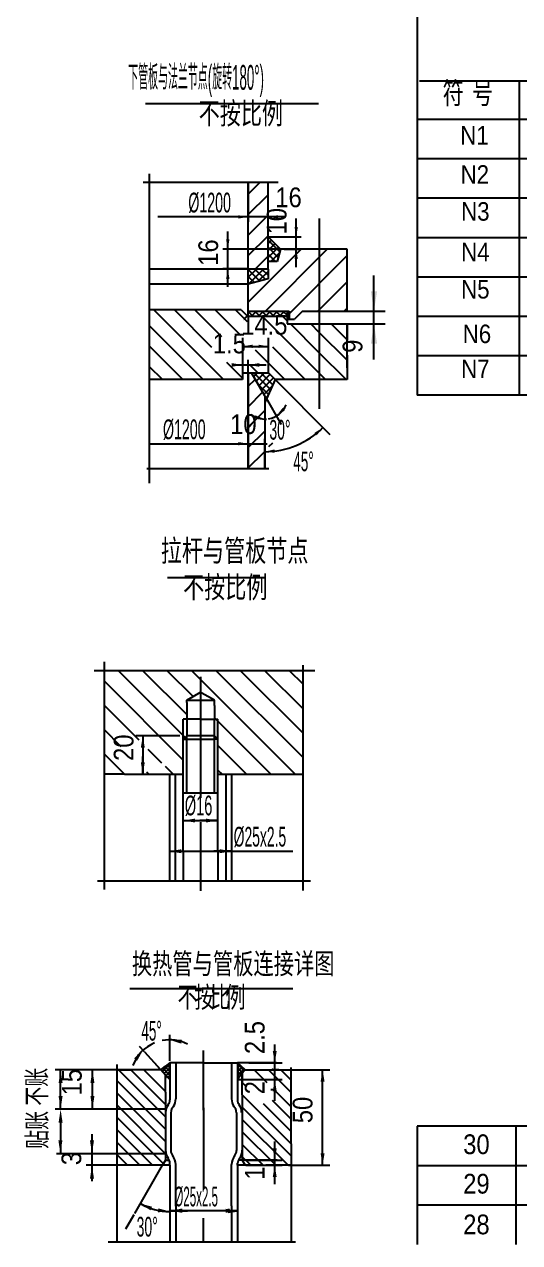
# Model space of a CAD drawing. Extents: x -3738 to 8162, y -7789 to 9011.
# Drawn here: x 2771 to 4777, y -2020 to 2917 of the extents above; entities that cross this region are included whole.
import ezdxf
from ezdxf.enums import TextEntityAlignment as Align

# ---------------------------------------------------------------- set-up
doc = ezdxf.new("R2010")
doc.units = 0
for name, color, linetype in [('1', 7, 'Continuous'), ('10', 134, 'Continuous'), ('11', 3, 'Continuous'), ('12', 7, 'Continuous'), ('17', 7, 'Continuous'), ('2', 4, 'Continuous'), ('3', 7, 'Continuous'), ('70', 8, 'Continuous'), ('8', 3, 'Continuous')]:
    doc.layers.add(name, color=color, linetype=linetype)
doc.styles.add('style1', font='cadt_en.shx', dxfattribs={"width": 0.531562, "bigfont": 'cadt_hz.shx'})
doc.styles.add('style116', font='cadt_en.shx', dxfattribs={"width": 0.509479, "bigfont": 'cadt_hz.shx'})
doc.styles.add('style117', font='cadt_en.shx', dxfattribs={"width": 0.4377, "bigfont": 'cadt_hz.shx'})
doc.styles.add('style118', font='cadt_en.shx', dxfattribs={"width": 0.529315, "bigfont": 'cadt_hz.shx'})
doc.styles.add('style119', font='cadt_en.shx', dxfattribs={"width": 0.525898, "bigfont": 'cadt_hz.shx'})
doc.styles.add('style120', font='cadt_en.shx', dxfattribs={"width": 0.551483, "bigfont": 'cadt_hz.shx'})
doc.styles.add('style121', font='cadt_en.shx', dxfattribs={"width": 0.538058, "bigfont": 'cadt_hz.shx'})
doc.styles.add('style122', font='cadt_en.shx', dxfattribs={"width": 0.529315, "bigfont": 'cadt_hz.shx'})
doc.styles.add('style123', font='cadt_en.shx', dxfattribs={"width": 0.509479, "bigfont": 'cadt_hz.shx'})
doc.styles.add('style124', font='cadt_en.shx', dxfattribs={"width": 0.538058, "bigfont": 'cadt_hz.shx'})
doc.styles.add('style86', font='cadt_en.shx', dxfattribs={"width": 0.402786, "bigfont": 'cadt_hz.shx'})

# ---------------------------------------------------------------- blocks, each defined once
blk = doc.blocks.new('*D169')
at = {"layer": '8'}
for p, q in [((3594.9, 1853.8), (3594.9, 2078)), ((3816.7, 2005.8), (3574.9, 2005.8)), ((3674.4, 1926), (3574.9, 1926))]:
    blk.add_line(p, q, dxfattribs=at)
for points in [[(3594.9, 2005.8), (3588.2, 2045.9), (3601.6, 2045.9)], [(3594.9, 1926), (3601.6, 1885.9), (3588.2, 1885.9)]]:
    blk.add_solid(points, dxfattribs=at)
at = {"layer": '12', "style": 'style1', "width": 0.9}
blk.add_text('16', height=80, rotation=90, dxfattribs=at).set_placement((3579.6, 1938.7), align=Align.BOTTOM_LEFT)
blk = doc.blocks.new('*D170')
at = {"layer": '8'}
for p, q in [((3872.1, 1933.7), (3872.1, 2130.1)), ((3761.2, 2055.9), (3892.2, 2055.9)), ((3823.4, 2005.8), (3892.2, 2005.8))]:
    blk.add_line(p, q, dxfattribs=at)
for points in [[(3872.1, 2055.9), (3865.4, 2096), (3878.8, 2096)], [(3872.1, 2005.8), (3878.8, 1965.7), (3865.4, 1965.7)]]:
    blk.add_solid(points, dxfattribs=at)
at = {"layer": '12', "style": 'style1', "width": 0.9}
blk.add_text('10', height=80, rotation=90, dxfattribs=at).set_placement((3856.8, 2065.8), align=Align.BOTTOM_LEFT)
blk = doc.blocks.new('*U171')
at = {"layer": '1'}
for p, q in [((3677.7, 1791.7), (3891.8, 2005.8, 1)), ((3747.6, 1755.3), (3998.1, 2005.8)), ((3843, 1744.5), (4078.5, 1980)), ((3960.1, 1755.3), (4078.5, 1873.7)), ((4066.4, 1755.3), (4078.5, 1767.4))]:
    blk.add_line(p, q, dxfattribs=at)
blk = doc.blocks.new('*U172')
at = {"layer": '1'}
for p, q in [((3677.7, 2228.7), (3723.4, 2274.4, 1)), ((3677.7, 2146), (3757.9, 2226.2)), ((3677.7, 2063.3), (3757.9, 2143.5)), ((3677.7, 1980.7), (3757.9, 2060.8)), ((3705.3, 1925.7), (3757.9, 1978.2))]:
    blk.add_line(p, q, dxfattribs=at)
blk = doc.blocks.new('*U173')
at = {"layer": '2'}
for p, q in [((3677.7, 1750.3), (3682.7, 1755.3)), ((3677.7, 1754.1), (3698.2, 1733.6)), ((3689.4, 1733.6), (3711.1, 1755.3)), ((3704.9, 1755.3), (3726.6, 1733.6)), ((3717.7, 1733.6), (3739.4, 1755.3)), ((3733.2, 1755.3), (3754.9, 1733.6)), ((3746, 1733.6), (3767.8, 1755.3)), ((3761.5, 1755.3), (3783.3, 1733.6)), ((3774.4, 1733.6), (3796.1, 1755.3)), ((3789.9, 1755.3), (3811.6, 1733.6)), ((3802.7, 1733.6), (3824.4, 1755.3)), ((3818.2, 1755.3), (3835.5, 1738, 1)), ((3831.1, 1733.6), (3835.5, 1738.1))]:
    blk.add_line(p, q, dxfattribs=at)
blk = doc.blocks.new('*U174')
at = {"layer": '8'}
for p, q in [((3757.9, 2028.8), (3771.4, 2042.4)), ((3757.9, 2042.4), (3805.1, 1995.2)), ((3757.9, 2000.5), (3785.6, 2028.2)), ((3757.9, 2014.1), (3799.1, 1972.8)), ((3757.9, 1972.2), (3799.7, 2014)), ((3757.9, 1985.7), (3787.9, 1955.7)), ((3769.8, 1955.7), (3803.6, 1989.6)), ((3677.7, 1892), (3711.4, 1925.7)), ((3677.7, 1920.3), (3683, 1925.7)), ((3677.7, 1924.2), (3725.1, 1876.8)), ((3677.7, 1895.9), (3702.7, 1870.8)), ((3678.3, 1864.3), (3739.7, 1925.7)), ((3704.6, 1925.7), (3747.4, 1882.8)), ((3717, 1874.6), (3757.9, 1915.5)), ((3732.9, 1925.7), (3757.9, 1900.7)), ((3677.7, 1867.5), (3680.4, 1864.8)), ((3699.7, 1488.9), (3715.2, 1504.3)), ((3700.8, 1504.3), (3768.1, 1437)), ((3710.1, 1470.9), (3743.5, 1504.3)), ((3720.4, 1452.9), (3765.7, 1498.2)), ((3729.1, 1504.3), (3776.9, 1456.6)), ((3730.8, 1435), (3779.9, 1484)), ((3715.8, 1461), (3759.3, 1417.5)), ((3741.2, 1417), (3773.7, 1449.5)), ((3744.5, 1403.9), (3750.6, 1397.9)), ((3744.5, 1392), (3750.7, 1398.1, 1))]:
    blk.add_line(p, q, dxfattribs=at)
blk = doc.blocks.new('*D175')
at = {"layer": '8'}
for p, q in [((4187.2, 1559.6), (4187.2, 1899.3)), ((3991.3, 1755.3), (4232.2, 1755.3)), ((3971.2, 1703.6), (4232.2, 1703.6))]:
    blk.add_line(p, q, dxfattribs=at)
for points in [[(4187.2, 1755.3), (4174.7, 1835.3), (4199.7, 1835.3)], [(4187.2, 1703.6), (4199.7, 1623.6), (4174.7, 1623.6)]]:
    blk.add_solid(points, dxfattribs=at)
at = {"layer": '12', "style": 'style1', "width": 0.9}
blk.add_text('9', height=80, rotation=90, dxfattribs=at).set_placement((4164.3, 1586), align=Align.BOTTOM_LEFT)
blk = doc.blocks.new('*U208')
at = {"layer": '1'}
for p, q in [((4362.2, -1548.7), (4362.2, -1708.7)), ((4762.2, -1548.7), (4362.2, -1548.7)), ((5262.2, -1548.7), (4762.2, -1548.7)), ((6362.2, -1548.7), (5262.2, -1548.7)), ((6562.2, -1548.7), (6362.2, -1548.7)), ((7062.2, -1548.7), (6562.2, -1548.7)), ((7262.2, -1548.7), (7062.2, -1548.7)), ((7462.2, -1548.7), (7262.2, -1548.7)), ((7962.2, -1548.7), (7462.2, -1548.7))]:
    blk.add_line(p, q, dxfattribs=at)
at = {"layer": '2'}
for p, q in [((4762.2, -1548.7), (4762.2, -1708.7, 1)), ((5262.2, -1548.7), (5262.2, -1708.7)), ((6362.2, -1548.7), (6362.2, -1708.7)), ((6562.2, -1548.7), (6562.2, -1708.7)), ((7062.2, -1548.7), (7062.2, -1708.7)), ((7262.2, -1548.7), (7262.2, -1708.7)), ((7462.2, -1548.7), (7462.2, -1708.7)), ((7962.2, -1548.7), (7962.2, -1708.7))]:
    blk.add_line(p, q, dxfattribs=at)
blk = doc.blocks.new('*U209')
at = {"layer": '1'}
blk.add_line((4362.2, -1708.7), (4362.2, -1868.7), dxfattribs=at)
at = {"layer": '2'}
for p, q in [((7962.2, -1708.7), (4362.2, -1708.7, 1)), ((4762.2, -1708.7), (4762.2, -1868.7)), ((5262.2, -1708.7), (5262.2, -1868.7)), ((6362.2, -1708.7), (6362.2, -1868.7)), ((6562.2, -1708.7), (6562.2, -1868.7)), ((7062.2, -1708.7), (7062.2, -1868.7)), ((7262.2, -1708.7), (7262.2, -1868.7)), ((7462.2, -1708.7), (7462.2, -1868.7)), ((7962.2, -1708.7), (7962.2, -1868.7))]:
    blk.add_line(p, q, dxfattribs=at)
blk = doc.blocks.new('*U210')
at = {"layer": '1'}
blk.add_line((4362.2, -1868.7), (4362.2, -2028.7), dxfattribs=at)
at = {"layer": '2'}
for p, q in [((7962.2, -1868.7), (4362.2, -1868.7, 1)), ((4762.2, -1868.7), (4762.2, -2028.7)), ((5262.2, -1868.7), (5262.2, -2028.7)), ((6362.2, -1868.7), (6362.2, -2028.7)), ((6562.2, -1868.7), (6562.2, -2028.7)), ((7062.2, -1868.7), (7062.2, -2028.7)), ((7262.2, -1868.7), (7262.2, -2028.7)), ((7462.2, -1868.7), (7462.2, -2028.7)), ((7962.2, -1868.7), (7962.2, -2028.7))]:
    blk.add_line(p, q, dxfattribs=at)
blk = doc.blocks.new('*U237')
at = {"layer": '1'}
for p, q in [((3330, -1326.8), (3360, -1296.7)), ((3331.2, -1313.8), (3360, -1342.7)), ((3337.3, -1334.7), (3360, -1312)), ((3339.8, -1307.2), (3360, -1327.4)), ((3344.7, -1342.6), (3360, -1327.3)), ((3348.4, -1300.5), (3360, -1312.1)), ((3634.1, -1297.6), (3637.3, -1294.4)), ((3634.1, -1296.1), (3661.8, -1323.7)), ((3634.1, -1312.8), (3645.2, -1301.7)), ((3634.1, -1328.1), (3653.2, -1309)), ((3634.1, -1311.3), (3655.1, -1332.3)), ((3634.1, -1343.4), (3661.2, -1316.4, 1)), ((3634.1, -1326.6), (3648.4, -1340.9)), ((3352, -1350.6), (3360, -1342.6)), ((3634.1, -1341.9), (3641.7, -1349.5))]:
    blk.add_line(p, q, dxfattribs=at)
blk = doc.blocks.new('*D238')
at = {"layer": '8'}
for p, q in [((3785.1, -1784.1), (3785.1, -1611)), ((3667.8, -1707.1), (3815.1, -1707.1)), ((3668.7, -1686), (3815.1, -1686))]:
    blk.add_line(p, q, dxfattribs=at)
for points in [[(3785.1, -1686), (3777.1, -1638), (3793.1, -1638)], [(3785.1, -1707.1), (3793.1, -1755.1), (3777.1, -1755.1)]]:
    blk.add_solid(points, dxfattribs=at)
at = {"layer": '12', "style": 'style1', "width": 0.9}
blk.add_text('1', height=80, rotation=90, dxfattribs=at).set_placement((3768, -1765.2), align=Align.BOTTOM_LEFT)
blk = doc.blocks.new('*D239')
at = {"layer": '8'}
blk.add_line((3256.9, -1247.2), (3236.6, -1225, 6.3), dxfattribs=at)
for start, end in [(112.7137, 159.0121), (63.4501, 101.1619)]:
    blk.add_arc((3360, -1359.9), 161.1, start, end, dxfattribs=at)
for points in [[(3360, -1198.8), (3408.7, -1198.1), (3406.3, -1213.9)], [(3251.3, -1241.1), (3227.3, -1283.4), (3214.9, -1273.4)]]:
    blk.add_solid(points, dxfattribs=at)
at = {"layer": '12', "insert": (3244.9, -1202.8), "char_height": 80, "attachment_point": 7, "style": 'style116'}
blk.add_mtext('45%%d', dxfattribs=at)
blk = doc.blocks.new('*D240')
at = {"layer": '8'}
for p, q in [((3853.1, -1319.8), (4009, -1319.8)), ((3979, -1707.1), (3979, -1319.8)), ((3841.1, -1707.1), (4009, -1707.1))]:
    blk.add_line(p, q, dxfattribs=at)
for points in [[(3979, -1319.8), (3987, -1367.8), (3971, -1367.8)], [(3979, -1707.1), (3971, -1659.1), (3987, -1659.1)]]:
    blk.add_solid(points, dxfattribs=at)
at = {"layer": '12', "style": 'style1', "width": 0.9}
blk.add_text('50', height=80, rotation=90, dxfattribs=at).set_placement((3961.9, -1536.4), align=Align.BOTTOM_LEFT)
blk = doc.blocks.new('*D241')
at = {"layer": '8'}
for p, q in [((3785.1, -1445.6), (3785.1, -1217.5)), ((3676.2, -1319.8), (3815.1, -1319.8)), ((3679.5, -1291.5), (3815.1, -1291.5)), ((3664.9, -1359.2), (3815.1, -1359.2))]:
    blk.add_line(p, q, dxfattribs=at)
for points in [[(3785.1, -1291.5), (3777.1, -1243.5), (3793.1, -1243.5)], [(3785.1, -1359.2), (3793.1, -1407.2), (3777.1, -1407.2)]]:
    blk.add_solid(points, dxfattribs=at)
at = {"layer": '12', "style": 'style1', "width": 0.9}
for s, p in [('2.5', (3767.9, -1256.2)), ('2', (3767.9, -1419.2))]:
    blk.add_text(s, height=80, rotation=90, dxfattribs=at).set_placement(p, align=Align.BOTTOM_LEFT)
blk = doc.blocks.new('*D242')
at = {"layer": '8'}
blk.add_line((3360, -1867.8), (3360, -1934.4), dxfattribs=at)
blk.add_arc((3360, -1656.6), 237.8, 240, 270, dxfattribs=at)
for points in [[(3241.2, -1862.5), (3288.2, -1874.9), (3281.7, -1889.5)], [(3360, -1894.4), (3311.5, -1897.5), (3313.1, -1881.6)]]:
    blk.add_solid(points, dxfattribs=at)
at = {"layer": '12', "insert": (3225.5, -1997.1), "char_height": 80, "attachment_point": 7, "style": 'style118'}
blk.add_mtext('30%%d', dxfattribs=at)
blk = doc.blocks.new('*D243')
at = {"layer": '8'}
for p, q in [((3655.4, 1530.2), (3655.4, 1647)), ((3759.8, 1504.3), (3759.8, 1647)), ((3655.4, 1612.3), (3759.8, 1612.3))]:
    blk.add_line(p, q, dxfattribs=at)
for points in [[(3655.4, 1612.3), (3695.5, 1619), (3695.5, 1605.7)], [(3759.8, 1612.3), (3719.7, 1605.7), (3719.7, 1619)]]:
    blk.add_solid(points, dxfattribs=at)
blk = doc.blocks.new('*D244')
at = {"layer": '8'}
for p, q in [((3626.4, 1536.9), (3750.1, 1536.9)), ((3655.4, 1496.9), (3655.4, 1535.2)), ((3678, 1496.9), (3678, 1557.4, 1))]:
    blk.add_line(p, q, dxfattribs=at)
for points in [[(3655.4, 1536.9), (3610.4, 1529.4), (3610.4, 1544.4)], [(3678, 1536.9), (3723, 1544.4), (3723, 1529.4)]]:
    blk.add_solid(points, dxfattribs=at)
at = {"layer": '12', "style": 'style1', "width": 0.9}
blk.add_text('1.5', height=80, dxfattribs=at).set_placement((3534.3, 1559.8), align=Align.BOTTOM_LEFT)
blk = doc.blocks.new('*D245')
at = {"layer": '8'}
blk.add_line((3744.5, 1411.3), (3811.4, 1295.4), dxfattribs=at)
for start, end in [(232.9802, 274.5443), (279.3396, 337.0198)]:
    blk.add_arc((3744.5, 1411.3), 93.8, start, end, dxfattribs=at)
for points in [[(3791.4, 1330), (3816.5, 1362), (3825.5, 1352.1)], [(3744.5, 1317.5), (3703.9, 1319.5), (3706.8, 1332.6)]]:
    blk.add_solid(points, dxfattribs=at)
at = {"layer": '12', "insert": (3763.4, 1233), "char_height": 80, "attachment_point": 7, "style": 'style122'}
blk.add_mtext('30%%d', dxfattribs=at)
blk = doc.blocks.new('*D246')
at = {"layer": '8'}
blk.add_line((3786.3, 1477.6), (4009, 1254.9), dxfattribs=at)
blk.add_arc((3744.5, 1519.4), 334, 270, 315, dxfattribs=at)
for points in [[(3980.7, 1283.2), (3955.2, 1251.6), (3946.3, 1261.6)], [(3744.5, 1185.3), (3784.1, 1194.4), (3784.9, 1181.1)]]:
    blk.add_solid(points, dxfattribs=at)
at = {"layer": '12', "insert": (3860.5, 1104.9), "char_height": 80, "attachment_point": 7, "style": 'style123'}
blk.add_mtext('45%%d', dxfattribs=at)

msp = doc.modelspace()

# ---------------------------------------------------------------- linework, layer by layer
at = {"layer": '1'}
for p, q in [((4362.15543, 8811.31059), (4362.15543, 1414.28634)), ((3677.70543, 1733.61654), (3677.70543, 2277.64327)), ((3757.86543, 1925.66654), (3757.86543, 2277.64327)), ((3807.96543, 2005.82654), (3757.86543, 2055.92654)), ((3807.96543, 2005.82654), (3794.53863, 1955.72654)), ((4078.50543, 2005.82654), (3807.96543, 2005.82654)), ((4078.50543, 1755.32654), (4078.50543, 2005.82654)), ((3794.53863, 1955.72654), (3757.86543, 1955.72654)), ((3757.86543, 1925.66654), (3277.96232, 1925.66654)), ((3757.86543, 1885.58654), (3677.70543, 1864.10366)), ((3757.86543, 1925.66654), (3757.86543, 1885.58654)), ((3677.70543, 1864.10366), (3277.96232, 1864.10366)), ((3649.31543, 1760.33654), (3277.96232, 1760.33654)), ((3649.31543, 1759.84635), (3308.07467, 1759.84635)), ((3649.31543, 1760.33654), (3676.03543, 1733.61654)), ((3649.31543, 1759.84635), (3676.03543, 1733.12635)), ((3835.52043, 1733.61654), (3676.03543, 1733.61654)), ((3835.52043, 1733.12635), (3676.03543, 1733.12635)), ((3677.70543, 1755.32654), (3843.03543, 1755.32654)), ((3835.52043, 1755.32654), (3835.52043, 1733.61654)), ((3835.52043, 1733.61654), (3835.52043, 1703.55654)), ((3835.52043, 1733.12635), (3835.52043, 1703.06635)), ((3843.03543, 1755.32654), (3843.03543, 1721.92654)), ((3898.14543, 1755.32654), (3864.74543, 1721.92654)), ((3898.14543, 1755.32654), (4078.50543, 1755.32654)), ((3835.52043, 1721.92654), (3864.74543, 1721.92654)), ((3835.52043, 1703.55654), (4078.50543, 1703.55654)), ((3835.52043, 1703.06635), (4078.50543, 1703.06635)), ((4078.50543, 1524.90608), (4078.50543, 1703.55654, 0.9)), ((4078.50543, 1703.06635), (4078.50543, 1635.57811)), ((4078.50543, 1575.92722), (4078.50543, 1477.61635)), ((3655.16043, 1504.33635), (3757.86543, 1504.33635)), ((3655.16043, 1504.33635), (3655.16043, 1477.61635)), ((3677.70543, 1504.33635), (3677.70543, 1117.19368)), ((3744.50543, 1411.27671), (3690.77742, 1504.33635)), ((3786.25543, 1477.61635), (3759.53543, 1504.33635)), ((3655.16043, 1477.61635), (3277.96232, 1477.61635)), ((3786.25543, 1477.61635), (3744.50543, 1384.3788)), ((4078.50543, 1477.61635), (3786.25543, 1477.61635)), ((3744.50543, 1411.27671), (3744.50543, 1117.19368)), ((7967.14293, 1414.28634), (4362.15543, 1414.28634)), ((3454.56809, 192.7944), (3484.55698, 210.10849)), ((3489.67051, 207.15619), (3484.55698, 210.10849)), ((3540.51934, 177.79861), (3489.67051, 207.15619)), ((3428.59461, 177.79861), (3454.56809, 192.7944)), ((3428.59461, 177.79861), (3484.55698, 177.79861)), ((3428.59461, 169.30367), (3428.59461, 177.79861)), ((3428.59461, 169.30367), (3428.59461, 101.72255)), ((3484.55698, 177.79861), (3540.51934, 177.79861)), ((3540.51934, 156.30736), (3540.51934, 177.79861)), ((3540.51934, 156.30736), (3540.51934, 101.72255)), ((3414.60402, -14.56259), (3414.60402, 101.72255)), ((3484.55698, 101.72255), (3414.60402, 101.72255)), ((3484.55698, 101.72255), (3554.50994, 101.72255)), ((3554.50994, -6.07587), (3554.50994, 101.72255)), ((3415.08585, 20.24056), (3422.17547, 27.33017)), ((3415.08585, 20.24056), (3428.59461, 20.24056)), ((3422.17547, 27.33017), (3428.59461, 33.74932)), ((3484.55698, 33.74932), (3428.59461, 33.74932)), ((3428.59461, 20.24056), (3428.59461, 33.74932)), ((3428.59461, -196.76511), (3428.59461, 20.24056)), ((3428.59461, 20.24056), (3484.55698, 20.24056)), ((3540.51934, 33.74932), (3484.55698, 33.74932)), ((3484.55698, 20.24056), (3540.51934, 20.24056)), ((3554.0281, 20.24056), (3540.51934, 33.74932)), ((3540.51934, 20.24056), (3540.51934, 33.74932)), ((3540.51934, -196.76511), (3540.51934, 20.24056)), ((3554.0281, 20.24056), (3540.51934, 20.24056)), ((3414.60402, -64.91766), (3414.60402, -14.56259)), ((3554.50994, -55.54008), (3554.50994, -6.07587)), ((3414.60402, -114.38187), (3414.60402, -64.91766)), ((3554.50994, -105.0043), (3554.50994, -55.54008)), ((3175.98577, -122.19383), (3093.59859, -122.19383)), ((3175.98577, -122.19383), (3225.44998, -122.19383)), ((3225.44998, -122.19383), (3250.4882, -122.19383)), ((3250.4882, -122.19383), (3324.3784, -122.19383)), ((3324.3784, -122.19383), (3358.64165, -122.19383)), ((3358.64165, -122.19383), (3358.64165, -434.05634)), ((3358.64165, -122.19383), (3373.84262, -122.19383)), ((3373.84262, -122.19383), (3381.72612, -122.19383)), ((3381.72612, -122.19383), (3381.72612, -430.20893)), ((3381.72612, -122.19383), (3414.60402, -122.19383)), ((3414.60402, -122.19383), (3414.60402, -114.38187)), ((3414.60402, -196.76511), (3414.60402, -122.19383)), ((3554.50994, -122.19383), (3554.50994, -105.0043)), ((3554.50994, -122.19383), (3571.69947, -122.19383)), ((3554.50994, -196.76511), (3554.50994, -122.19383)), ((3571.69947, -122.19383), (3587.38783, -122.19383)), ((3587.38783, -122.19383), (3610.4723, -122.19383)), ((3587.38783, -122.19383), (3587.38783, -430.20893)), ((3610.4723, -122.19383), (3621.16368, -122.19383)), ((3610.4723, -122.19383), (3610.4723, -434.05634)), ((3621.16368, -122.19383), (3670.62789, -122.19383)), ((3670.62789, -122.19383), (3720.0921, -122.19383)), ((3720.0921, -122.19383), (3769.55631, -122.19383)), ((3769.55631, -122.19383), (3899.86875, -122.19383)), ((3819.02053, -122.19383), (3834.32177, -122.19383)), ((3414.60402, -309.73744), (3414.60402, -196.76511)), ((3414.60402, -196.76511), (3428.59461, -196.76511)), ((3428.59461, -196.76511), (3484.55698, -196.76511)), ((3484.55698, -196.76511), (3540.51934, -196.76511)), ((3540.51934, -196.76511), (3554.50994, -196.76511)), ((3554.50994, -309.73744), (3554.50994, -196.76511)), ((3414.60402, -434.05634), (3414.60402, -309.73744)), ((3554.50994, -434.05634), (3554.50994, -309.73744)), ((3358.64165, -434.05634), (3358.64165, -553.60192)), ((3381.72612, -437.90376), (3381.72612, -553.60192)), ((3414.60402, -434.05634), (3414.60402, -553.60192)), ((3554.50994, -434.05634), (3554.50994, -553.60192)), ((3587.38783, -437.90376), (3587.38783, -553.60192)), ((3610.4723, -434.05634), (3610.4723, -553.60192)), ((3145.51961, -1319.75752), (3202.2429, -1319.75752)), ((3252.13635, -1319.75752), (3202.2429, -1319.75752)), ((3323.29713, -1319.75752), (3252.13635, -1319.75752)), ((3343.08761, -1341.38362), (3323.29713, -1319.75752)), ((3360.03903, -1291.53352), (3323.44827, -1319.75752)), ((3384.02943, -1291.53352), (3360.03903, -1291.53352)), ((3360.03903, -1291.53352), (3360.03903, -1319.75752)), ((3360.03903, -1291.53352), (3360.03903, -1441.1009, 6.28319)), ((3360.03903, -1359.18519), (3360.03903, -1319.75752)), ((3497.09433, -1291.53352), (3384.02943, -1291.53352)), ((3384.02943, -1291.53352), (3384.02943, -1438.30913, 6.28319)), ((3497.09433, -1291.53352), (3634.14963, -1291.53352, 6.28319)), ((3610.15923, -1291.53352), (3610.15923, -1438.30913)), ((3634.14963, -1291.53352), (3664.85904, -1319.75752)), ((3634.14963, -1291.53352), (3634.14963, -1441.1009, 6.28319)), ((3653.55161, -1334.27508), (3664.85904, -1319.75752)), ((3664.85904, -1319.75752), (3851.11961, -1319.75752, 6.28319)), ((3801.09453, -1319.75752), (3777.89657, -1319.75752)), ((3343.08761, -1410.70878), (3343.08761, -1340.91951)), ((3653.55161, -1334.27508), (3634.14963, -1359.18519)), ((3653.55161, -1334.27508), (3653.55161, -1359.18519)), ((3653.55161, -1421.81205), (3653.55161, -1334.27508)), ((3653.55161, -1359.18519), (3653.55161, -1371.9186)), ((3343.08761, -1410.70878), (3343.08761, -1560.38914)), ((3653.55161, -1421.81205), (3653.55161, -1452.1621)), ((3653.55161, -1452.1621), (3653.55161, -1471.70551)), ((3653.55161, -1471.70551), (3653.55161, -1521.59896)), ((3364.06301, -1494.04833), (3364.06301, -1647.15385, 6.28319)), ((3630.12565, -1494.04833), (3630.12565, -1647.15385, 6.28319)), ((3653.55161, -1521.59896), (3653.55161, -1571.49242)), ((3343.08761, -1560.38914), (3343.08761, -1610.2826)), ((3653.55161, -1571.49242), (3653.55161, -1622.8904)), ((3343.08761, -1610.2826), (3343.08761, -1685.96946)), ((3653.55161, -1622.8904), (3653.55161, -1672.78386)), ((3343.08761, -1660.17605), (3343.08761, -1685.96946)), ((3371.27945, -1668.86703), (3372.563, -1670.38636, 6.28319)), ((3622.90922, -1668.86703), (3621.62566, -1670.38636)), ((3653.55161, -1672.78386), (3653.55161, -1685.96946, 6.28319)), ((3188.97067, -1707.13746), (3145.51961, -1707.13746)), ((3238.86412, -1707.13746), (3188.97067, -1707.13746)), ((3290.26211, -1707.13746), (3238.86412, -1707.13746)), ((3330.86626, -1707.13746), (3290.26211, -1707.13746)), ((3343.08761, -1685.96946), (3330.86626, -1707.13746)), ((3360.03903, -1707.13746), (3330.86626, -1707.13746)), ((3343.08761, -1685.96946), (3357.61023, -1685.96946)), ((3360.03903, -1707.13746), (3360.03903, -1698.96847, 6.28319)), ((3360.03903, -1707.13746), (3360.03903, -1867.82854)), ((3384.02943, -1871.82694), (3384.02943, -1703.7158)), ((3610.15923, -1871.82694), (3610.15923, -1703.7158, 6.28319)), ((3634.14963, -1707.13746), (3634.14963, -1698.96847)), ((3665.77296, -1707.13746), (3634.14963, -1707.13746)), ((3634.14963, -1707.13746), (3634.14963, -1867.82854)), ((3634.14963, -1707.13746), (3634.14963, -1867.82854)), ((3653.55161, -1685.96946), (3638.29943, -1685.96946, 6.28319)), ((3653.55161, -1685.96946), (3665.77296, -1707.13746)), ((3687.90521, -1707.13746), (3665.77296, -1707.13746)), ((3737.79867, -1707.13746), (3687.90521, -1707.13746)), ((3787.37336, -1707.13746), (3748.59867, -1707.13746)), ((3839.09011, -1707.13746), (3789.19665, -1707.13746)), ((3851.11961, -1707.13746), (3839.09011, -1707.13746)), ((3360.03903, -1867.82854), (3360.03903, -2018.25516)), ((3384.02943, -1871.82694), (3384.02943, -2018.25516)), ((3610.15923, -1871.82694), (3610.15923, -2018.25516)), ((3634.14963, -1867.82854), (3634.14963, -1997.13351)), ((3634.14963, -1867.82854), (3634.14963, -2018.25516))]:
    msp.add_line(p, q, dxfattribs=at)
for centre, radius, start, end in [((3397.14076, -1493.60755), 54, 144.10081938, 180), ((3324.03903, -1441.1009), 36, 325.11420776, 360), ((3400.06301, -1494.04833), 36, 134.2751004, 180), ((3330.02943, -1438.30913), 54, 326.37706289, 360), ((3664.15923, -1438.30913), 54, 180, 213.62293711), ((3594.12565, -1494.04833), 36, 0, 45.7248996), ((3670.14963, -1441.1009), 36, 180, 214.88579224), ((3597.0479, -1493.60755), 54, 0, 35.89918062), ((3397.08761, -1646.0584), 54, 180, 216.76899382), ((3324.03903, -1698.96847), 36, 0, 34.19932153), ((3400.06301, -1647.15385), 36, 180, 220.19172869), ((3330.02943, -1703.7158), 54, 0, 40.19172869), ((3664.15923, -1703.7158), 54, 139.80827131, 180), ((3594.12565, -1647.15385), 36, 319.80827131, 360), ((3679.8091, -1705.73375), 45.97477, 142.91063567, 173.28581272), ((3599.60206, -1646.05724), 54, 323.23100618, 360)]:
    msp.add_arc(centre, radius, start, end, dxfattribs=at)
at = {"layer": '10'}
for p, q in [((3695.46203, 1300.25333), (3680.20353, 1284.99484)), ((3775.60842, 1220.10694), (3760.34993, 1204.84845))]:
    msp.add_line(p, q, dxfattribs=at)
at = {"layer": '17'}
msp.add_line((3351.0838, 675.23826), (3746.73157, 675.23826, 1), dxfattribs=at)
at = {"layer": '2'}
for p, q in [((4371.15543, 2688.75884), (7962.15543, 2688.75884, 1)), ((4775.64293, 2688.75884), (4775.64293, 1414.28634)), ((7967.14293, 2531.48634), (4362.15543, 2531.48634, 1)), ((7967.14293, 2371.88634), (4362.15543, 2371.88634)), ((3251.54813, 2277.64327), (3799.3078, 2277.64327)), ((3277.96232, 1057.31608), (3277.96232, 2311.51183)), ((7967.14293, 2212.28634), (4362.15543, 2212.28634)), ((3965.78043, 2131.07654), (3965.78043, 1359.53654)), ((7967.14293, 2052.68634), (4362.15543, 2052.68634)), ((7967.14293, 1893.08634), (4362.15543, 1893.08634)), ((3578.0055, 1477.61635), (3295.7755, 1759.84635)), ((3530.13536, 1608.14728), (3378.43628, 1759.84635, 1)), ((3570.12115, 1650.82227), (3461.09706, 1759.84635)), ((3543.75785, 1759.84635), (3646.25601, 1657.34819)), ((3626.41863, 1759.84635), (3673.62245, 1712.64253)), ((3965.78043, 1503.14534), (3735.79941, 1733.12635)), ((3835.52043, 1716.06612), (3818.4602, 1733.12635)), ((7967.14293, 1733.48634), (4362.15543, 1733.48634)), ((3495.34472, 1477.61635), (3277.96232, 1694.99875)), ((3965.78043, 1585.80612), (3848.5202, 1703.06635)), ((3965.78043, 1668.4669), (3931.18098, 1703.06635)), ((4078.50543, 1638.40269), (4013.84176, 1703.06635)), ((4078.50543, 1555.7419), (3965.78043, 1668.4669)), ((3412.68393, 1477.61635), (3277.96232, 1612.33797)), ((3825.98785, 1477.61635), (3706.69023, 1596.91397)), ((3908.64863, 1477.61635), (3777.38687, 1608.87811)), ((4073.9702, 1477.61635), (3965.78043, 1585.80612)), ((3589.46036, 1548.82227), (3655.16043, 1483.12221)), ((3684.01829, 1536.92513), (3716.60706, 1504.33635)), ((7967.14293, 1573.88634), (4362.15543, 1573.88634)), ((3330.02315, 1477.61635), (3277.96232, 1529.67719)), ((3991.30941, 1477.61635), (3965.78043, 1503.14534)), ((3677.70543, 1450.33269), (3705.75945, 1478.38671)), ((3677.70543, 1367.6719), (3736.0154, 1425.98187)), ((3677.70543, 1285.01112), (3744.50543, 1351.81112)), ((3677.70543, 1202.35034), (3744.50543, 1269.15034)), ((3675.20955, 1117.19368), (3744.50543, 1186.48956)), ((3266.88543, 1117.19368), (3761.27177, 1117.19368)), ((3428.59461, 101.72255), (3428.59461, 33.74932)), ((3540.51934, 57.37893), (3540.51934, 101.72255)), ((3540.51934, 33.74932), (3540.51934, 57.37893)), ((3851.11961, -1351.16047), (3851.11961, -1309.97295)), ((3851.11961, -1519.59314), (3851.11961, -1351.16047)), ((3851.11961, -1519.59314), (3775.76066, -1444.23419)), ((3851.11961, -1569.4866), (3851.11961, -1519.59314)), ((3851.11961, -1619.38005), (3851.11961, -1569.4866))]:
    msp.add_line(p, q, dxfattribs=at)
at = {"layer": '3'}
for p, q in [((3947.19023, 297.52393), (3053.91049, 297.52393)), ((3093.59859, 332.93607), (3093.59859, -589.07611)), ((3151.98171, 297.52393), (3422.17547, 27.33017)), ((3250.91013, 297.52393), (3428.59461, 119.83946)), ((3349.83856, 297.52393), (3454.56809, 192.7944)), ((3448.76698, 297.52393), (3868.48474, -122.19383)), ((3547.6954, 297.52393), (3899.86875, -54.64942)), ((3646.62383, 297.52393), (3899.86875, 44.27901)), ((3745.55225, 297.52393), (3899.86875, 143.20743)), ((3899.86875, 242.57301), (3844.91783, 297.52393)), ((3899.86875, -593.2852), (3899.86875, 319.87831)), ((3414.60402, -64.91766), (3093.59859, 256.08777)), ((3484.55698, 272.25682), (3484.55698, -217.00056)), ((3236.103, 15.54579), (3093.59859, 158.05021)), ((3540.51934, 106.84315), (3769.55631, -122.19383)), ((3163.4329, -10.71253), (3093.59859, 59.12178)), ((3400.61342, 33.74932), (3222.50701, 33.74932)), ((3250.4882, 33.74932), (3250.4882, -122.19383)), ((3414.60402, 20.24056), (3415.08585, 20.24056)), ((3414.84493, 19.99964), (3415.08585, 20.24056)), ((3554.50994, 20.24056), (3554.0281, 20.24056)), ((3554.26902, 19.99964), (3554.0281, 20.24056)), ((3175.98577, -122.19383), (3093.59859, -39.80664)), ((3328.12382, -76.47503), (3272.73653, -21.08774)), ((3554.50994, -6.07587), (3670.62789, -122.19383)), ((3341.33294, -89.68415), (3373.84262, -122.19383)), ((3265.59776, -112.8774), (3274.91419, -122.19383)), ((3554.50994, -105.0043), (3571.69947, -122.19383)), ((3414.60402, -309.73744), (3554.50994, -309.73744)), ((3484.55698, -316.72265), (3484.55698, -594.59)), ((3358.64165, -434.05634), (3858.16783, -434.05634)), ((3066.68828, -553.60192), (3929.72248, -553.60192)), ((3858.16783, -992.1382), (3197.74801, -992.1382)), ((3360.03903, -1284.12888), (3360.03903, -1177.99859)), ((3323.29713, -1319.75752), (3258.2736, -1248.70289)), ((3497.09433, -1366.75842), (3497.09433, -1241.24054)), ((3145.51961, -1298.65207), (3145.51961, -2018.25516)), ((3145.51961, -1319.75752), (3202.2429, -1319.75752)), ((3152.34944, -1319.75752), (3152.06878, -1319.47685)), ((3343.08761, -1510.49569), (3152.34944, -1319.75752)), ((3343.08761, -1460.60223), (3202.2429, -1319.75752)), ((3254.8929, -1319.75752), (3343.08761, -1407.95223)), ((3323.44827, -1319.75752), (3303.58089, -1298.34979)), ((3323.44827, -1319.75752), (3323.29713, -1319.75752)), ((3323.44827, -1319.75752), (3343.08761, -1304.60886)), ((3323.44827, -1319.75752), (3360.03903, -1359.18519)), ((3360.03903, -1319.75752), (3360.03903, -1291.53352)), ((3360.03903, -1319.75752), (3360.03903, -1291.53352)), ((3360.03903, -1291.53352), (3360.03903, -1359.90732)), ((3664.85904, -1319.75752), (3634.14963, -1291.53352)), ((3792.39687, -1291.53352), (3634.14963, -1291.53352)), ((3754.74683, -1373.32691), (3703.53769, -1322.11777)), ((3850.68761, -1410.65223), (3759.7929, -1319.75752)), ((3777.89657, -1319.75752), (3773.62475, -1319.75752)), ((3809.7429, -1319.75752), (3851.7245, -1361.73912)), ((3343.08761, -1560.38914), (3147.13792, -1364.43945)), ((3343.08761, -1340.91951), (3343.08761, -1353.77648)), ((3360.03903, -1359.90732), (3343.08761, -1341.38362)), ((3497.09433, -1484.20172), (3497.09433, -1360.55985)), ((3653.55161, -1334.27508), (3634.14963, -1359.18519)), ((3634.14963, -1359.18519), (3788.76379, -1359.18519)), ((3653.55161, -1371.9186), (3670.43203, -1388.79902)), ((3343.08761, -1610.2826), (3145.51961, -1412.7146)), ((3851.11961, -1619.38005), (3653.55161, -1421.81205)), ((3782.81666, -1401.52119), (3768.70466, -1401.52119)), ((3851.11961, -1469.69969), (3787.18994, -1405.77002)), ((3343.08761, -1660.17605), (3145.51961, -1462.60805)), ((3497.09433, -1474.77895), (3497.09433, -1803.67006)), ((3851.11961, -1669.27351), (3653.55161, -1471.70551)), ((3737.69214, -1456.05912), (3851.11961, -1569.4866)), ((3334.26638, -1701.24828), (3145.51961, -1512.50151)), ((3839.09011, -1707.13746), (3653.55161, -1521.59896)), ((3290.26211, -1707.13746), (3145.51961, -1562.39496)), ((3789.19665, -1707.13746), (3653.55161, -1571.49242)), ((3238.86412, -1707.13746), (3145.51961, -1613.79295)), ((3737.79867, -1707.13746), (3653.55161, -1622.8904)), ((3851.11961, -1619.38005), (3851.11961, -2018.25516)), ((3188.97067, -1707.13746), (3145.51961, -1663.6864)), ((3687.90521, -1707.13746), (3653.55161, -1672.78386)), ((3218.48539, -1901.78685), (3330.86626, -1707.13746)), ((3795.57614, -1685.96946), (3653.55161, -1685.96946)), ((3181.99716, -1964.98631), (3215.42799, -1907.08241)), ((3634.14963, -1890.96788), (3360.03903, -1890.96788)), ((3406.42503, -1883.91188), (3406.42503, -1898.02388)), ((3497.09433, -2018.25516), (3497.09433, -1920.81649)), ((3638.19963, -1890.96788), (3595.86363, -1898.02388)), ((3597.21363, -1883.91188), (3597.21363, -1898.02388)), ((3868.79583, -2018.25516), (3109.85631, -2018.25516))]:
    msp.add_line(p, q, dxfattribs=at)
msp.add_circle((3775.76066, -1319.75752), 2.13591, dxfattribs=at)
msp.add_arc((3371.31161, -1637.08406), 230.397, 135.25014797, 135.33483782, dxfattribs=at)
at = {"layer": '70'}
msp.add_line((3262.06795, 2596.43789), (3962.80045, 2596.43789), dxfattribs=at)
at = {"layer": '8'}
for p, q in [((3677.70543, 2277.64327), (3677.70543, 2116.85768)), ((3677.70543, 2277.64327), (3677.70543, 2165.10891)), ((3830.00943, 2136.89768), (3310.88876, 2136.89768)), ((3677.70543, 1182.3088), (3677.70543, 1504.33635)), ((3277.96232, 1120.53368), (3277.96232, 1237.75956)), ((3677.70543, 1120.53368), (3677.70543, 1237.75956)), ((3744.50543, 1120.53368), (3744.50543, 1237.75956)), ((3277.96232, 1217.71956), (3754.9445, 1217.71956)), ((3250.4882, 33.74932), (3250.4882, -38.39468)), ((3250.4882, -122.19383), (3250.4882, -50.04983)), ((3414.26331, -309.73744), (3486.40731, -309.73744)), ((3554.0281, -309.73744), (3481.8841, -309.73744)), ((3358.64165, -434.05634), (3438.5803, -434.05634)), ((3610.4723, -434.05634), (3538.3283, -434.05634)), ((3202.2429, -1319.75752), (2895.04023, -1319.75752)), ((2917.40521, -1480.01482), (2917.40521, -1319.75752)), ((3046.37235, -1480.01482), (3046.37235, -1319.75752)), ((3343.08761, -1480.01482), (2895.04023, -1480.01482, 1)), ((2916.58925, -1519.52933), (2916.58925, -1660.17605)), ((3044.57235, -1580.72799), (3044.57235, -1771.78721)), ((3343.08761, -1660.17605), (2900.42913, -1660.17605)), ((3145.51961, -1707.13746), (3020.78133, -1707.13746)), ((3360.03903, -1890.96788), (3432.03903, -1890.96788)), ((3634.14963, -1891.64288), (3562.1528, -1890.96727))]:
    msp.add_line(p, q, dxfattribs=at)
for points in [[(3677.70543, 2136.89768), (3637.62543, 2130.21768), (3637.62543, 2143.57768)], [(3757.86543, 2136.89768), (3797.94543, 2143.57768), (3797.94543, 2130.21768)], [(3677.70543, 1217.71956), (3637.62543, 1211.03956), (3637.62543, 1224.39956)], [(3250.4882, 33.74932), (3258.5042, -14.34668), (3242.4722, -14.34668)], [(3250.4882, -122.19383), (3242.4722, -74.09783), (3258.5042, -74.09783)], [(3414.26331, -309.73744), (3462.35931, -301.72144), (3462.35931, -317.75344)], [(3554.0281, -309.73744), (3505.9321, -317.75344), (3505.9321, -301.72144)], [(3358.64165, -434.05634), (3406.73765, -426.04034), (3406.73765, -442.07234)], [(3610.4723, -434.05634), (3562.3763, -442.07234), (3562.3763, -426.04034)], [(2917.40521, -1319.75752), (2925.50521, -1373.75752), (2909.30521, -1373.75752)], [(3046.37235, -1319.75752), (3054.47235, -1373.75752), (3038.27235, -1373.75752)], [(2917.40521, -1480.01482), (2909.30521, -1426.01482), (2925.50521, -1426.01482)], [(3046.37235, -1480.01482), (3038.27235, -1426.01482), (3054.47235, -1426.01482)], [(2917.40521, -1480.01482), (2909.30521, -1534.01482), (2925.50521, -1534.01482)], [(2916.58925, -1660.17605), (2908.48925, -1606.17605), (2924.68925, -1606.17605)], [(3044.57235, -1660.17605), (3036.47235, -1606.17605), (3052.67235, -1606.17605)], [(3044.57235, -1707.13746), (3052.67235, -1761.13746), (3036.47235, -1761.13746)], [(3360.03903, -1890.96788), (3408.03903, -1882.96788), (3408.03903, -1898.96788)], [(3634.14963, -1891.64288), (3586.07668, -1899.19212), (3586.22681, -1883.19283)]]:
    msp.add_solid(points, dxfattribs=at)

# ---------------------------------------------------------------- block references
for name in ['*U172', '*D170', '*D169', '*U174', '*U171', '*D175', '*U173', '*D244', '*D243', '*D246', '*D245', '*D239', '*D241', '*U237', '*D240', '*U208', '*D238', '*U209', '*D242', '*U210']:
    msp.add_blockref(name, (0, 0))

# ---------------------------------------------------------------- texts
at = {"layer": '11', "style": 'style1', "width": 0.9}
for s, p in [('14.5', (3649.3484, 1635.57811)), ('30', (4548.8221, -1685.68941)), ('29', (4548.8221, -1845.68941)), ('28', (4548.8221, -2010.68941))]:
    msp.add_text(s, height=80, dxfattribs=at).set_placement(p, align=Align.BOTTOM_LEFT)
at = {"layer": '12', "style": 'style1', "width": 0.9}
for s, p in [('16', (3787.54247, 2152.16625)), ('10', (3604.44009, 1232.98813))]:
    msp.add_text(s, height=80, dxfattribs=at).set_placement(p, align=Align.BOTTOM_LEFT)
for s, p in [('15', (3026.82949, -1423.62035)), ('3', (3025.02949, -1706.44363))]:
    msp.add_text(s, height=80, rotation=90, dxfattribs=at).set_placement(p, align=Align.BOTTOM_LEFT)
at = {"layer": '12', "char_height": 80, "attachment_point": 7}
for insert, style in [((3434.88767, 2152.16625), 'style121'), ((3332.21797, 1232.98813), 'style124')]:
    msp.add_mtext('%%c1200', dxfattribs=dict(at, insert=insert, style=style))
at = {"layer": '2', "style": 'style1', "width": 0.9}
for s, height, p in [('不按比例', 100, (3476.99389, 2473.3065)), ('N1', 74.95215, (4536.5975, 2407.78734)), ('N2', 74.95215, (4538.13949, 2249.13862)), ('N3', 74.95215, (4540.32559, 2099.23432)), ('N4', 74.95215, (4540.32559, 1934.70002)), ('N5', 74.95215, (4540.32559, 1783.46572)), ('N6', 74.95215, (4546.8839, 1602.97142)), ('N7', 74.95215, (4540.32559, 1461.04712)), ('拉杆与管板节点', 100, (3323.21716, 700.66176)), ('不按比例', 100, (3413.83557, 552.80766)), ('换热管与管板连接详图', 96, (3206.35911, -969.77331)), ('不', 96, (3391.02659, -1105.68081)), ('按', 96, (3459.052, -1105.68081)), ('比', 96, (3522.93063, -1105.68081)), ('例', 96, (3585.25422, -1105.68081))]:
    msp.add_text(s, height=height, dxfattribs=at).set_placement(p, align=Align.BOTTOM_LEFT)
for s, height, p in [('20', 80, (3236.78903, -68.02148)), ('不账', 90, (2895.14797, -1465.62086)), ('贴账', 90, (2896.97756, -1640.22826))]:
    msp.add_text(s, height=height, rotation=90, dxfattribs=at).set_placement(p, align=Align.BOTTOM_LEFT)
at = {"layer": '2', "attachment_point": 7}
for s, insert, char_height, style in [('下管板与法兰节点(旋转180%%d)', (3191.54553, 2622.33972), 100, 'style86'), ('%%c16', (3420.74371, -291.60142), 80, 'style120'), ('%%c25x2.5', (3618.75738, -418.19159), 80, 'style119'), ('%%c25x2.5', (3378.20222, -1876.55071), 80, 'style117')]:
    msp.add_mtext(s, dxfattribs=dict(at, insert=insert, char_height=char_height, style=style))
at = {"layer": '3', "style": 'style1', "width": 0.9}
msp.add_text('符 号', height=100, dxfattribs=at).set_placement((4465.49484, 2555.72615), align=Align.BOTTOM_LEFT)

doc.saveas('drawing.dxf')
